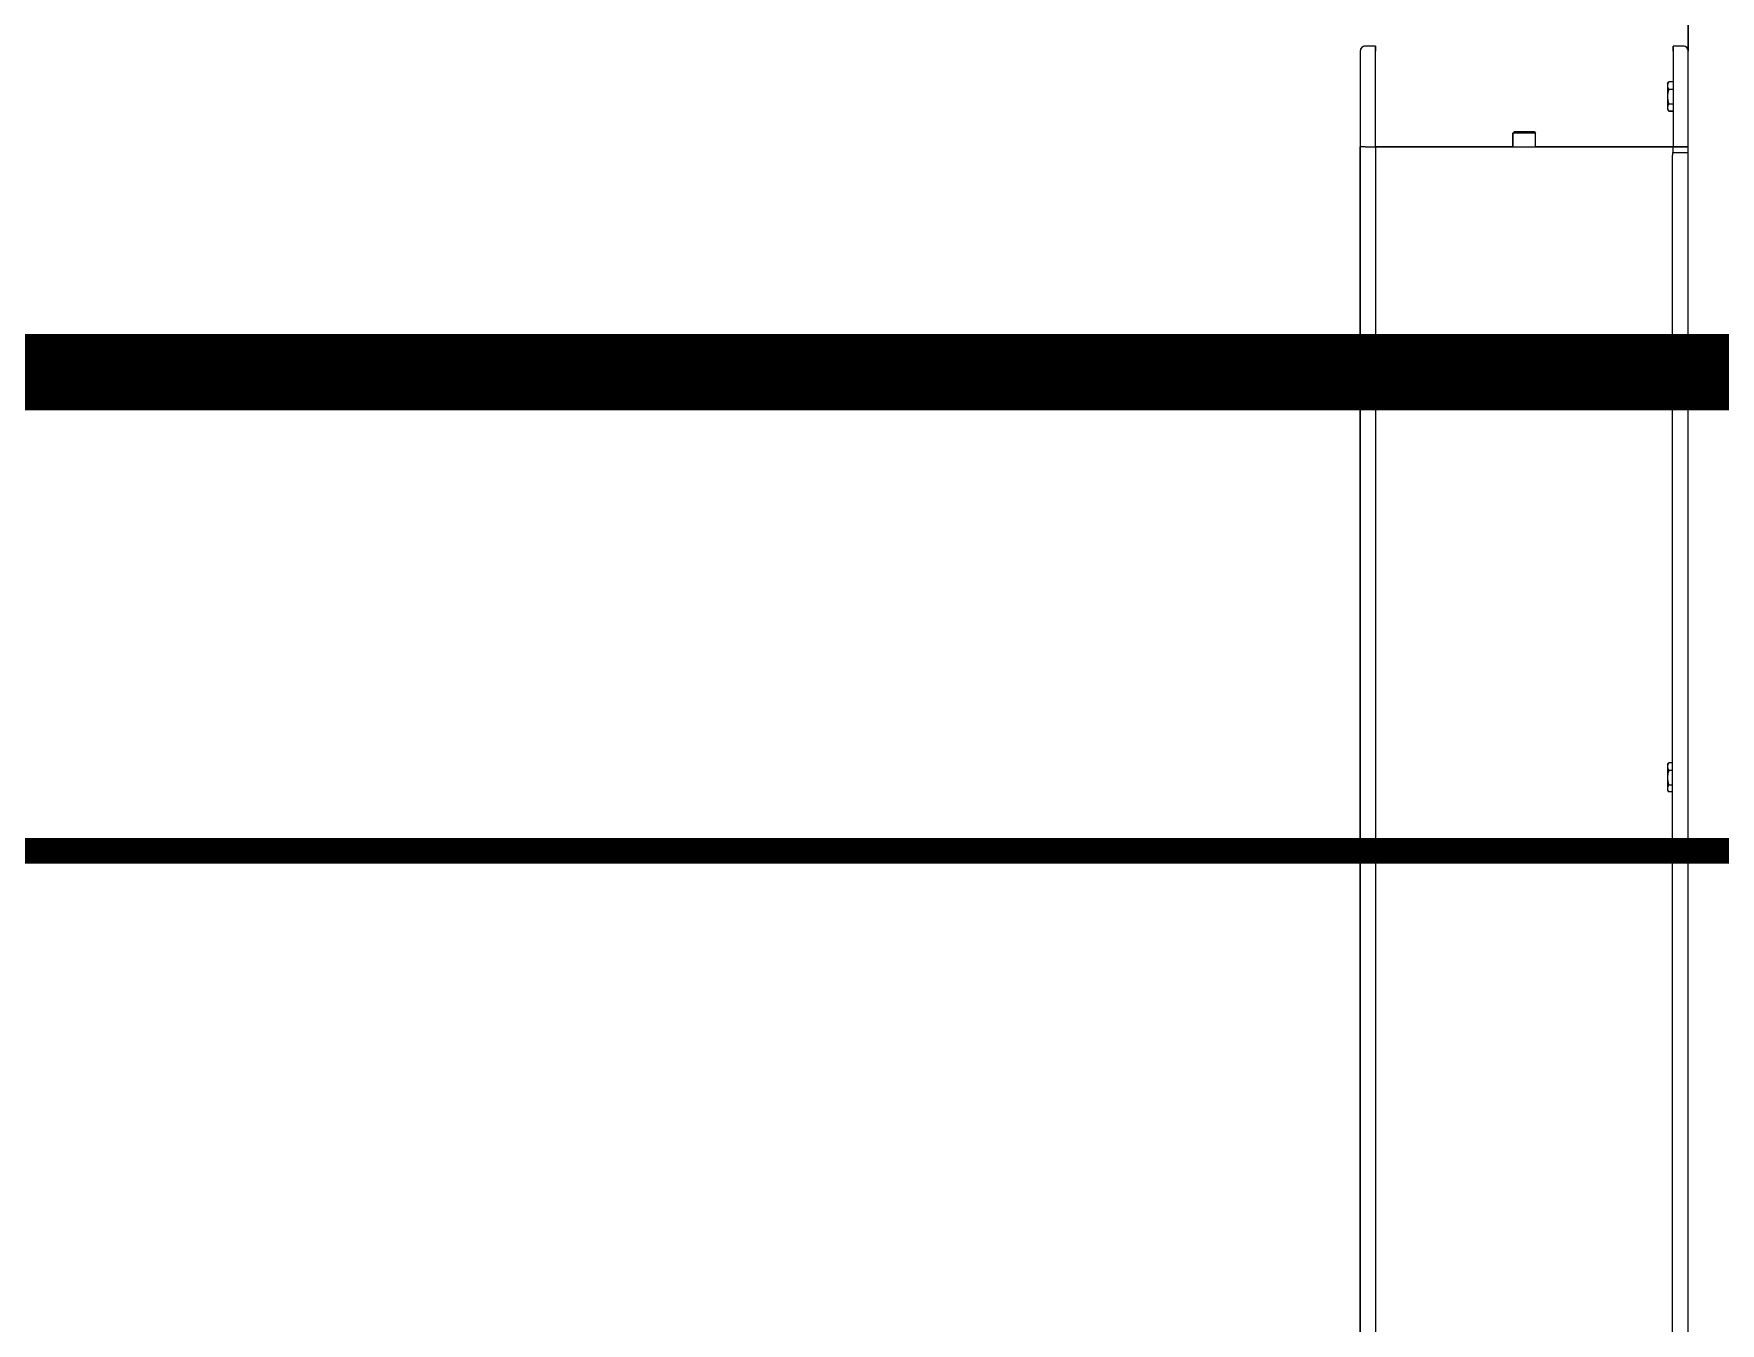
# Model space of a CAD drawing. Header units: millimetres. Extents: x 1322820 to 1391563, y 1051909 to 1098256.
# Drawn here: x 1362517 to 1363178, y 1068806 to 1069312 of the extents above; entities that cross this region are included whole.
import ezdxf

# ---------------------------------------------------------------- set-up
doc = ezdxf.new("R2010")
doc.units = ezdxf.units.MM
doc.header["$MEASUREMENT"] = 0
doc.linetypes.add('DUBLU_INTRERUPT', pattern=[1.093612, 0.529167, -0.211667, 0.141111, -0.211667])
doc.layers.get('0').update_dxf_attribs({"true_color": 0x787878})
doc.layers.add('Circuite', color=7, linetype='Continuous', lineweight=25)
doc.layers.add('circuite prize vitali', color=1, linetype='Continuous')
doc.layers.add('instalatii - echipamente_Pen_No__21', color=7, linetype='Continuous', lineweight=20, true_color=0x787878)
doc.layers.add('New_instalatii - echipamente_Pen_No__21', color=7, linetype='Continuous', lineweight=20, true_color=0x787878)

# ---------------------------------------------------------------- blocks, each defined once
blk = doc.blocks.new('terasa')
at = {"layer": 'instalatii - echipamente_Pen_No__21', "linetype": 'Continuous', "lineweight": 20}
for p, q in [((1363165.407, 1068249.983), (1363165.407, 1069414.503)), ((1363036.835, 1069305.237), (1363036.835, 1069267.655)), ((1363042.769, 1069307.216), (1363038.813, 1069307.216)), ((1363042.769, 1069307.216), (1363042.769, 1069305.237)), ((1363042.769, 1069267.655), (1363042.769, 1069305.237)), ((1363163.429, 1069307.216), (1363159.473, 1069307.216)), ((1363159.473, 1069305.237), (1363159.473, 1069307.216)), ((1363159.473, 1069305.237), (1363159.473, 1069267.655)), ((1363157.297, 1069292.38), (1363157.696, 1069293.071)), ((1363157.297, 1069292.38), (1363157.297, 1069291.659)), ((1363157.297, 1069291.659), (1363157.297, 1069287.32)), ((1363159.473, 1069293.144), (1363157.738, 1069293.144)), ((1363157.297, 1069287.32), (1363157.297, 1069283.096)), ((1363159.473, 1069290.174), (1363157.738, 1069290.174)), ((1363159.473, 1069284.466), (1363157.738, 1069284.466)), ((1363157.297, 1069283.096), (1363157.297, 1069282.49)), ((1363157.297, 1069282.49), (1363157.696, 1069281.799)), ((1363159.473, 1069281.727), (1363157.738, 1069281.727)), ((1363097.165, 1069273.589), (1363096.67, 1069273.095)), ((1363105.572, 1069273.095), (1363096.67, 1069273.095)), ((1363096.67, 1069267.655), (1363096.67, 1069273.095)), ((1363097.165, 1069273.589), (1363105.077, 1069273.589)), ((1363105.077, 1069273.589), (1363105.572, 1069273.095)), ((1363105.572, 1069267.655), (1363105.572, 1069273.095)), ((1363038.813, 1069267.655), (1363036.835, 1069267.655)), ((1363036.835, 1068476.446), (1363036.835, 1069267.655)), ((1363038.813, 1069267.655), (1363036.835, 1069267.655)), ((1363038.813, 1069267.655), (1363042.769, 1069267.655)), ((1363038.813, 1069267.655), (1363042.769, 1069267.655)), ((1363042.769, 1069267.655), (1363159.473, 1069267.655)), ((1363042.769, 1069267.655), (1363042.769, 1068476.446)), ((1363159.275, 1069265.43), (1363165.407, 1069265.43)), ((1363159.275, 1069265.43), (1363159.275, 1069264.441)), ((1363159.275, 1069264.441), (1363159.275, 1069264.391)), ((1363159.275, 1068479.216), (1363159.275, 1069264.391)), ((1363159.473, 1069267.655), (1363163.429, 1069267.655)), ((1363159.473, 1069265.43), (1363159.473, 1069267.655)), ((1363163.429, 1069267.655), (1363159.473, 1069267.655)), ((1363163.429, 1069267.655), (1363165.407, 1069267.655)), ((1363165.407, 1069267.655), (1363163.429, 1069267.655)), ((1363157.297, 1069025.347), (1363157.696, 1069026.038)), ((1363157.297, 1069025.347), (1363157.297, 1069024.626)), ((1363157.297, 1069024.626), (1363157.297, 1069020.287)), ((1363157.297, 1069020.287), (1363157.297, 1069016.063)), ((1363159.275, 1069026.111), (1363157.738, 1069026.111)), ((1363159.275, 1069023.141), (1363157.738, 1069023.141)), ((1363157.297, 1069016.063), (1363157.297, 1069015.457)), ((1363157.297, 1069015.457), (1363157.696, 1069014.766)), ((1363159.275, 1069017.433), (1363157.738, 1069017.433)), ((1363159.275, 1069014.694), (1363157.738, 1069014.694))]:
    blk.add_line(p, q, dxfattribs=at)
at = {"layer": 'instalatii - echipamente_Pen_No__21', "linetype": 'Continuous', "lineweight": 20, "flags": 128}
for points in [[(1363157.738, 1069293.144), (1363157.665, 1069293.011), (1363157.653, 1069292.99), (1363157.641, 1069292.968), (1363157.627, 1069292.943), (1363157.613, 1069292.917), (1363157.598, 1069292.889), (1363157.583, 1069292.86), (1363157.567, 1069292.83), (1363157.551, 1069292.798), (1363157.534, 1069292.765), (1363157.518, 1069292.732), (1363157.501, 1069292.697), (1363157.485, 1069292.662), (1363157.468, 1069292.626), (1363157.452, 1069292.589), (1363157.437, 1069292.553), (1363157.422, 1069292.515), (1363157.408, 1069292.478), (1363157.394, 1069292.441), (1363157.382, 1069292.403), (1363157.37, 1069292.366), (1363157.36, 1069292.329), (1363157.35, 1069292.292), (1363157.342, 1069292.256), (1363157.334, 1069292.22), (1363157.328, 1069292.185), (1363157.322, 1069292.151), (1363157.317, 1069292.117), (1363157.313, 1069292.084), (1363157.309, 1069292.052), (1363157.306, 1069292.02), (1363157.303, 1069291.99), (1363157.301, 1069291.961), (1363157.3, 1069291.933), (1363157.299, 1069291.906), (1363157.298, 1069291.88), (1363157.297, 1069291.856), (1363157.297, 1069291.833), (1363157.297, 1069291.812), (1363157.297, 1069291.792), (1363157.297, 1069291.659)], [(1363157.297, 1069291.659), (1363157.297, 1069291.544), (1363157.297, 1069291.526), (1363157.297, 1069291.506), (1363157.297, 1069291.485), (1363157.297, 1069291.462), (1363157.298, 1069291.438), (1363157.299, 1069291.413), (1363157.3, 1069291.386), (1363157.301, 1069291.358), (1363157.303, 1069291.328), (1363157.306, 1069291.298), (1363157.309, 1069291.267), (1363157.313, 1069291.235), (1363157.317, 1069291.201), (1363157.322, 1069291.168), (1363157.328, 1069291.133), (1363157.334, 1069291.098), (1363157.342, 1069291.062), (1363157.35, 1069291.026), (1363157.36, 1069290.989), (1363157.37, 1069290.952), (1363157.382, 1069290.915), (1363157.394, 1069290.878), (1363157.408, 1069290.84), (1363157.422, 1069290.803), (1363157.437, 1069290.766), (1363157.452, 1069290.729), (1363157.468, 1069290.692), (1363157.485, 1069290.656), (1363157.501, 1069290.621), (1363157.518, 1069290.587), (1363157.534, 1069290.553), (1363157.551, 1069290.52), (1363157.567, 1069290.489), (1363157.583, 1069290.458), (1363157.598, 1069290.429), (1363157.613, 1069290.401), (1363157.627, 1069290.375), (1363157.641, 1069290.351), (1363157.653, 1069290.328), (1363157.738, 1069290.174)], [(1363157.696, 1069293.071), (1363157.701, 1069293.08), (1363157.706, 1069293.09), (1363157.712, 1069293.1), (1363157.718, 1069293.109), (1363157.723, 1069293.118), (1363157.729, 1069293.128), (1363157.734, 1069293.137)], [(1363157.738, 1069290.174), (1363157.665, 1069289.92), (1363157.653, 1069289.879), (1363157.641, 1069289.836), (1363157.627, 1069289.789), (1363157.613, 1069289.738), (1363157.598, 1069289.685), (1363157.583, 1069289.629), (1363157.567, 1069289.571), (1363157.551, 1069289.51), (1363157.534, 1069289.447), (1363157.518, 1069289.382), (1363157.501, 1069289.316), (1363157.485, 1069289.248), (1363157.468, 1069289.179), (1363157.452, 1069289.109), (1363157.437, 1069289.038), (1363157.422, 1069288.966), (1363157.408, 1069288.894), (1363157.394, 1069288.822), (1363157.382, 1069288.751), (1363157.37, 1069288.679), (1363157.36, 1069288.608), (1363157.35, 1069288.538), (1363157.342, 1069288.468), (1363157.334, 1069288.399), (1363157.328, 1069288.332), (1363157.322, 1069288.265), (1363157.317, 1069288.2), (1363157.313, 1069288.137), (1363157.309, 1069288.075), (1363157.306, 1069288.014), (1363157.303, 1069287.956), (1363157.301, 1069287.9), (1363157.3, 1069287.846), (1363157.299, 1069287.794), (1363157.298, 1069287.745), (1363157.297, 1069287.698), (1363157.297, 1069287.655), (1363157.297, 1069287.614), (1363157.297, 1069287.576), (1363157.297, 1069287.32)], [(1363157.297, 1069287.32), (1363157.297, 1069287.099), (1363157.297, 1069287.065), (1363157.297, 1069287.027), (1363157.297, 1069286.986), (1363157.297, 1069286.942), (1363157.298, 1069286.895), (1363157.299, 1069286.846), (1363157.3, 1069286.794), (1363157.301, 1069286.74), (1363157.303, 1069286.684), (1363157.306, 1069286.626), (1363157.309, 1069286.566), (1363157.313, 1069286.504), (1363157.317, 1069286.44), (1363157.322, 1069286.375), (1363157.328, 1069286.309), (1363157.334, 1069286.241), (1363157.342, 1069286.173), (1363157.35, 1069286.103), (1363157.36, 1069286.032), (1363157.37, 1069285.961), (1363157.382, 1069285.89), (1363157.394, 1069285.818), (1363157.408, 1069285.746), (1363157.422, 1069285.674), (1363157.437, 1069285.603), (1363157.452, 1069285.532), (1363157.468, 1069285.462), (1363157.485, 1069285.393), (1363157.501, 1069285.325), (1363157.518, 1069285.258), (1363157.534, 1069285.194), (1363157.551, 1069285.131), (1363157.567, 1069285.07), (1363157.583, 1069285.011), (1363157.598, 1069284.955), (1363157.613, 1069284.902), (1363157.627, 1069284.852), (1363157.641, 1069284.805), (1363157.653, 1069284.761), (1363157.738, 1069284.466)], [(1363157.738, 1069284.466), (1363157.665, 1069284.344), (1363157.653, 1069284.324), (1363157.641, 1069284.303), (1363157.627, 1069284.281), (1363157.613, 1069284.257), (1363157.598, 1069284.231), (1363157.583, 1069284.204), (1363157.567, 1069284.176), (1363157.551, 1069284.147), (1363157.534, 1069284.117), (1363157.518, 1069284.086), (1363157.501, 1069284.054), (1363157.485, 1069284.021), (1363157.468, 1069283.988), (1363157.452, 1069283.954), (1363157.437, 1069283.92), (1363157.422, 1069283.886), (1363157.408, 1069283.852), (1363157.394, 1069283.817), (1363157.382, 1069283.783), (1363157.37, 1069283.748), (1363157.36, 1069283.714), (1363157.35, 1069283.68), (1363157.342, 1069283.647), (1363157.334, 1069283.614), (1363157.328, 1069283.582), (1363157.322, 1069283.55), (1363157.317, 1069283.519), (1363157.313, 1069283.488), (1363157.309, 1069283.458), (1363157.306, 1069283.429), (1363157.303, 1069283.402), (1363157.301, 1069283.375), (1363157.3, 1069283.349), (1363157.299, 1069283.324), (1363157.298, 1069283.3), (1363157.297, 1069283.278), (1363157.297, 1069283.257), (1363157.297, 1069283.237), (1363157.297, 1069283.219), (1363157.297, 1069283.096)], [(1363157.297, 1069283.096), (1363157.297, 1069282.99), (1363157.297, 1069282.974), (1363157.297, 1069282.956), (1363157.297, 1069282.936), (1363157.297, 1069282.915), (1363157.298, 1069282.893), (1363157.299, 1069282.869), (1363157.3, 1069282.844), (1363157.301, 1069282.818), (1363157.303, 1069282.791), (1363157.306, 1069282.763), (1363157.309, 1069282.734), (1363157.313, 1069282.705), (1363157.317, 1069282.674), (1363157.322, 1069282.643), (1363157.328, 1069282.611), (1363157.334, 1069282.579), (1363157.342, 1069282.546), (1363157.35, 1069282.512), (1363157.36, 1069282.478), (1363157.37, 1069282.444), (1363157.382, 1069282.41), (1363157.394, 1069282.376), (1363157.408, 1069282.341), (1363157.422, 1069282.307), (1363157.437, 1069282.272), (1363157.452, 1069282.238), (1363157.468, 1069282.205), (1363157.485, 1069282.171), (1363157.501, 1069282.139), (1363157.518, 1069282.107), (1363157.534, 1069282.076), (1363157.551, 1069282.046), (1363157.567, 1069282.017), (1363157.583, 1069281.988), (1363157.598, 1069281.962), (1363157.613, 1069281.936), (1363157.627, 1069281.912), (1363157.641, 1069281.889), (1363157.653, 1069281.868), (1363157.738, 1069281.727)], [(1363157.738, 1069026.111), (1363157.665, 1069025.978), (1363157.653, 1069025.957), (1363157.641, 1069025.935), (1363157.627, 1069025.91), (1363157.613, 1069025.884), (1363157.598, 1069025.856), (1363157.583, 1069025.827), (1363157.567, 1069025.797), (1363157.551, 1069025.765), (1363157.534, 1069025.732), (1363157.518, 1069025.699), (1363157.501, 1069025.664), (1363157.485, 1069025.629), (1363157.468, 1069025.593), (1363157.452, 1069025.556), (1363157.437, 1069025.52), (1363157.422, 1069025.482), (1363157.408, 1069025.445), (1363157.394, 1069025.408), (1363157.382, 1069025.37), (1363157.37, 1069025.333), (1363157.36, 1069025.296), (1363157.35, 1069025.259), (1363157.342, 1069025.223), (1363157.334, 1069025.187), (1363157.328, 1069025.152), (1363157.322, 1069025.118), (1363157.317, 1069025.084), (1363157.313, 1069025.051), (1363157.309, 1069025.019), (1363157.306, 1069024.987), (1363157.303, 1069024.957), (1363157.301, 1069024.928), (1363157.3, 1069024.9), (1363157.299, 1069024.873), (1363157.298, 1069024.847), (1363157.297, 1069024.823), (1363157.297, 1069024.8), (1363157.297, 1069024.779), (1363157.297, 1069024.759), (1363157.297, 1069024.626)], [(1363157.297, 1069024.626), (1363157.297, 1069024.511), (1363157.297, 1069024.493), (1363157.297, 1069024.474), (1363157.297, 1069024.452), (1363157.297, 1069024.429), (1363157.298, 1069024.405), (1363157.299, 1069024.38), (1363157.3, 1069024.353), (1363157.301, 1069024.325), (1363157.303, 1069024.295), (1363157.306, 1069024.265), (1363157.309, 1069024.234), (1363157.313, 1069024.202), (1363157.317, 1069024.168), (1363157.322, 1069024.135), (1363157.328, 1069024.1), (1363157.334, 1069024.065), (1363157.342, 1069024.029), (1363157.35, 1069023.993), (1363157.36, 1069023.956), (1363157.37, 1069023.919), (1363157.382, 1069023.882), (1363157.394, 1069023.845), (1363157.408, 1069023.807), (1363157.422, 1069023.77), (1363157.437, 1069023.733), (1363157.452, 1069023.696), (1363157.468, 1069023.659), (1363157.485, 1069023.624), (1363157.501, 1069023.588), (1363157.518, 1069023.554), (1363157.534, 1069023.52), (1363157.551, 1069023.487), (1363157.567, 1069023.456), (1363157.583, 1069023.425), (1363157.598, 1069023.396), (1363157.613, 1069023.368), (1363157.627, 1069023.342), (1363157.641, 1069023.318), (1363157.653, 1069023.295), (1363157.738, 1069023.141)], [(1363157.738, 1069023.141), (1363157.665, 1069022.887), (1363157.653, 1069022.846), (1363157.641, 1069022.803), (1363157.627, 1069022.756), (1363157.613, 1069022.705), (1363157.598, 1069022.652), (1363157.583, 1069022.596), (1363157.567, 1069022.538), (1363157.551, 1069022.477), (1363157.534, 1069022.414), (1363157.518, 1069022.349), (1363157.501, 1069022.283), (1363157.485, 1069022.215), (1363157.468, 1069022.146), (1363157.452, 1069022.076), (1363157.437, 1069022.005), (1363157.422, 1069021.933), (1363157.408, 1069021.861), (1363157.394, 1069021.789), (1363157.382, 1069021.718), (1363157.37, 1069021.646), (1363157.36, 1069021.575), (1363157.35, 1069021.505), (1363157.342, 1069021.435), (1363157.334, 1069021.366), (1363157.328, 1069021.299), (1363157.322, 1069021.232), (1363157.317, 1069021.167), (1363157.313, 1069021.104), (1363157.309, 1069021.042), (1363157.306, 1069020.981), (1363157.303, 1069020.923), (1363157.301, 1069020.867), (1363157.3, 1069020.813), (1363157.299, 1069020.761), (1363157.298, 1069020.712), (1363157.297, 1069020.665), (1363157.297, 1069020.622), (1363157.297, 1069020.581), (1363157.297, 1069020.543), (1363157.297, 1069020.287)], [(1363157.297, 1069020.287), (1363157.297, 1069020.066), (1363157.297, 1069020.032), (1363157.297, 1069019.994), (1363157.297, 1069019.953), (1363157.297, 1069019.909), (1363157.298, 1069019.862), (1363157.299, 1069019.813), (1363157.3, 1069019.762), (1363157.301, 1069019.707), (1363157.303, 1069019.651), (1363157.306, 1069019.593), (1363157.309, 1069019.533), (1363157.313, 1069019.471), (1363157.317, 1069019.407), (1363157.322, 1069019.342), (1363157.328, 1069019.276), (1363157.334, 1069019.208), (1363157.342, 1069019.14), (1363157.35, 1069019.07), (1363157.36, 1069018.999), (1363157.37, 1069018.928), (1363157.382, 1069018.857), (1363157.394, 1069018.785), (1363157.408, 1069018.713), (1363157.422, 1069018.641), (1363157.437, 1069018.57), (1363157.452, 1069018.499), (1363157.468, 1069018.429), (1363157.485, 1069018.36), (1363157.501, 1069018.292), (1363157.518, 1069018.225), (1363157.534, 1069018.161), (1363157.551, 1069018.098), (1363157.567, 1069018.037), (1363157.583, 1069017.978), (1363157.598, 1069017.922), (1363157.613, 1069017.869), (1363157.627, 1069017.819), (1363157.641, 1069017.772), (1363157.653, 1069017.728), (1363157.738, 1069017.433)], [(1363157.696, 1069026.038), (1363157.701, 1069026.047), (1363157.706, 1069026.057), (1363157.712, 1069026.067), (1363157.718, 1069026.076), (1363157.723, 1069026.085), (1363157.729, 1069026.095), (1363157.734, 1069026.104)], [(1363157.738, 1069017.433), (1363157.665, 1069017.311), (1363157.653, 1069017.291), (1363157.641, 1069017.27), (1363157.627, 1069017.248), (1363157.613, 1069017.224), (1363157.598, 1069017.198), (1363157.583, 1069017.171), (1363157.567, 1069017.143), (1363157.551, 1069017.114), (1363157.534, 1069017.084), (1363157.518, 1069017.053), (1363157.501, 1069017.021), (1363157.485, 1069016.988), (1363157.468, 1069016.955), (1363157.452, 1069016.922), (1363157.437, 1069016.888), (1363157.422, 1069016.853), (1363157.408, 1069016.819), (1363157.394, 1069016.784), (1363157.382, 1069016.75), (1363157.37, 1069016.715), (1363157.36, 1069016.681), (1363157.35, 1069016.648), (1363157.342, 1069016.614), (1363157.334, 1069016.581), (1363157.328, 1069016.549), (1363157.322, 1069016.517), (1363157.317, 1069016.486), (1363157.313, 1069016.455), (1363157.309, 1069016.425), (1363157.306, 1069016.396), (1363157.303, 1069016.369), (1363157.301, 1069016.342), (1363157.3, 1069016.316), (1363157.299, 1069016.291), (1363157.298, 1069016.267), (1363157.297, 1069016.245), (1363157.297, 1069016.224), (1363157.297, 1069016.204), (1363157.297, 1069016.186), (1363157.297, 1069016.063)], [(1363157.297, 1069016.063), (1363157.297, 1069015.957), (1363157.297, 1069015.941), (1363157.297, 1069015.923), (1363157.297, 1069015.903), (1363157.297, 1069015.882), (1363157.298, 1069015.86), (1363157.299, 1069015.836), (1363157.3, 1069015.811), (1363157.301, 1069015.785), (1363157.303, 1069015.758), (1363157.306, 1069015.73), (1363157.309, 1069015.701), (1363157.313, 1069015.672), (1363157.317, 1069015.641), (1363157.322, 1069015.61), (1363157.328, 1069015.578), (1363157.334, 1069015.546), (1363157.342, 1069015.513), (1363157.35, 1069015.479), (1363157.36, 1069015.445), (1363157.37, 1069015.411), (1363157.382, 1069015.377), (1363157.394, 1069015.343), (1363157.408, 1069015.308), (1363157.422, 1069015.274), (1363157.437, 1069015.239), (1363157.452, 1069015.205), (1363157.468, 1069015.172), (1363157.485, 1069015.138), (1363157.501, 1069015.106), (1363157.518, 1069015.074), (1363157.534, 1069015.043), (1363157.551, 1069015.013), (1363157.567, 1069014.984), (1363157.583, 1069014.956), (1363157.598, 1069014.929), (1363157.613, 1069014.903), (1363157.627, 1069014.879), (1363157.641, 1069014.856), (1363157.653, 1069014.835), (1363157.738, 1069014.694)]]:
    blk.add_lwpolyline(points, dxfattribs=at)
at = {"layer": 'instalatii - echipamente_Pen_No__21', "linetype": 'Continuous', "lineweight": 20}
for centre, start, end in [((1363038.813, 1069305.237), 90, 180), ((1363163.429, 1069305.237), 0, 90)]:
    blk.add_arc(centre, 1.978, start, end, dxfattribs=at)
at = {"layer": 'New_instalatii - echipamente_Pen_No__21', "linetype": 'Continuous', "lineweight": 20, "flags": 128}
blk.add_lwpolyline([(1363165.407, 1069330.087), (1363165.407, 1069305.237, 0.4142136), (1363163.429, 1069307.216), (1363159.473, 1069307.216), (1363159.473, 1069305.237), (1363159.473, 1069293.144), (1363157.738, 1069293.144), (1363157.665, 1069293.011), (1363157.653, 1069292.99), (1363157.641, 1069292.968), (1363157.627, 1069292.943), (1363157.613, 1069292.917), (1363157.598, 1069292.889), (1363157.583, 1069292.86), (1363157.567, 1069292.83), (1363157.551, 1069292.798), (1363157.534, 1069292.765), (1363157.518, 1069292.732), (1363157.501, 1069292.697), (1363157.485, 1069292.662), (1363157.468, 1069292.626), (1363157.452, 1069292.589), (1363157.437, 1069292.553), (1363157.422, 1069292.515), (1363157.408, 1069292.478), (1363157.394, 1069292.441), (1363157.382, 1069292.403), (1363157.37, 1069292.366), (1363157.36, 1069292.329), (1363157.35, 1069292.292), (1363157.342, 1069292.256), (1363157.334, 1069292.22), (1363157.328, 1069292.185), (1363157.322, 1069292.151), (1363157.317, 1069292.117), (1363157.313, 1069292.084), (1363157.309, 1069292.052), (1363157.306, 1069292.02), (1363157.303, 1069291.99), (1363157.301, 1069291.961), (1363157.3, 1069291.933), (1363157.299, 1069291.906), (1363157.298, 1069291.88), (1363157.297, 1069291.856), (1363157.297, 1069291.833), (1363157.297, 1069291.812), (1363157.297, 1069291.792), (1363157.297, 1069291.659), (1363157.297, 1069291.544), (1363157.297, 1069291.526), (1363157.297, 1069291.506), (1363157.297, 1069291.485), (1363157.297, 1069291.462), (1363157.298, 1069291.438), (1363157.299, 1069291.413), (1363157.299, 1069287.794), (1363157.298, 1069287.745), (1363157.297, 1069287.698), (1363157.297, 1069287.655), (1363157.297, 1069287.614), (1363157.297, 1069287.576), (1363157.297, 1069287.32), (1363157.297, 1069287.099), (1363157.297, 1069287.065), (1363157.297, 1069287.027), (1363157.297, 1069286.986), (1363157.297, 1069286.942), (1363157.298, 1069286.895), (1363157.299, 1069286.846), (1363157.297, 1069284.523), (1363157.3, 1069283.257), (1363157.299, 1069282.869), (1363157.3, 1069282.844), (1363157.301, 1069282.818), (1363157.303, 1069282.791), (1363157.306, 1069282.763), (1363157.309, 1069282.734), (1363157.313, 1069282.705), (1363157.317, 1069282.674), (1363157.322, 1069282.643), (1363157.328, 1069282.611), (1363157.334, 1069282.579), (1363157.342, 1069282.546), (1363157.35, 1069282.512), (1363157.36, 1069282.478), (1363157.37, 1069282.444), (1363157.382, 1069282.41), (1363157.394, 1069282.376), (1363157.408, 1069282.341), (1363157.422, 1069282.307), (1363157.437, 1069282.272), (1363157.452, 1069282.238), (1363157.468, 1069282.205), (1363157.485, 1069282.171), (1363157.501, 1069282.139), (1363157.518, 1069282.107), (1363157.534, 1069282.076), (1363157.551, 1069282.046), (1363157.567, 1069282.017), (1363157.583, 1069281.988), (1363157.598, 1069281.962), (1363157.613, 1069281.936), (1363157.627, 1069281.912), (1363157.641, 1069281.889), (1363157.653, 1069281.868), (1363157.738, 1069281.727), (1363159.473, 1069281.727), (1363159.473, 1069267.655), (1363105.572, 1069267.655), (1363105.572, 1069273.095), (1363105.077, 1069273.589), (1363097.165, 1069273.589), (1363096.67, 1069273.095), (1363096.67, 1069267.655), (1363042.769, 1069267.655), (1363042.769, 1069305.237), (1363042.769, 1069307.216), (1363038.813, 1069307.216, 0.4142136), (1363036.835, 1069305.237), (1363036.835, 1068438.864, 0.4142136)], format="xyb", dxfattribs=at)

msp = doc.modelspace()

# ---------------------------------------------------------------- block references
msp.add_blockref('terasa', (0, 0))

# ---------------------------------------------------------------- next in the draw order: linework, layer by layer
at = {"layer": 'Circuite', "linetype": 'DUBLU_INTRERUPT', "lineweight": 20, "ltscale": 1000, "const_width": 10}
msp.add_lwpolyline([(1365302.17, 1081821.59), (1362043.11, 1081821.59), (1362043.11, 1078715.56), (1362043.11, 1068991.63), (1363227.8, 1068991.63)], dxfattribs=at)
at = {"layer": 'circuite prize vitali', "lineweight": 20, "const_width": 30}
msp.add_lwpolyline([(1361576.87, 1080204.82), (1362287.23, 1080204.82), (1362287.23, 1078429.24), (1362287.23, 1078429.24), (1362121.01, 1078429.24), (1362121.01, 1069179.3), (1363222.21, 1069179.3)], dxfattribs=at)

doc.saveas('drawing.dxf')
